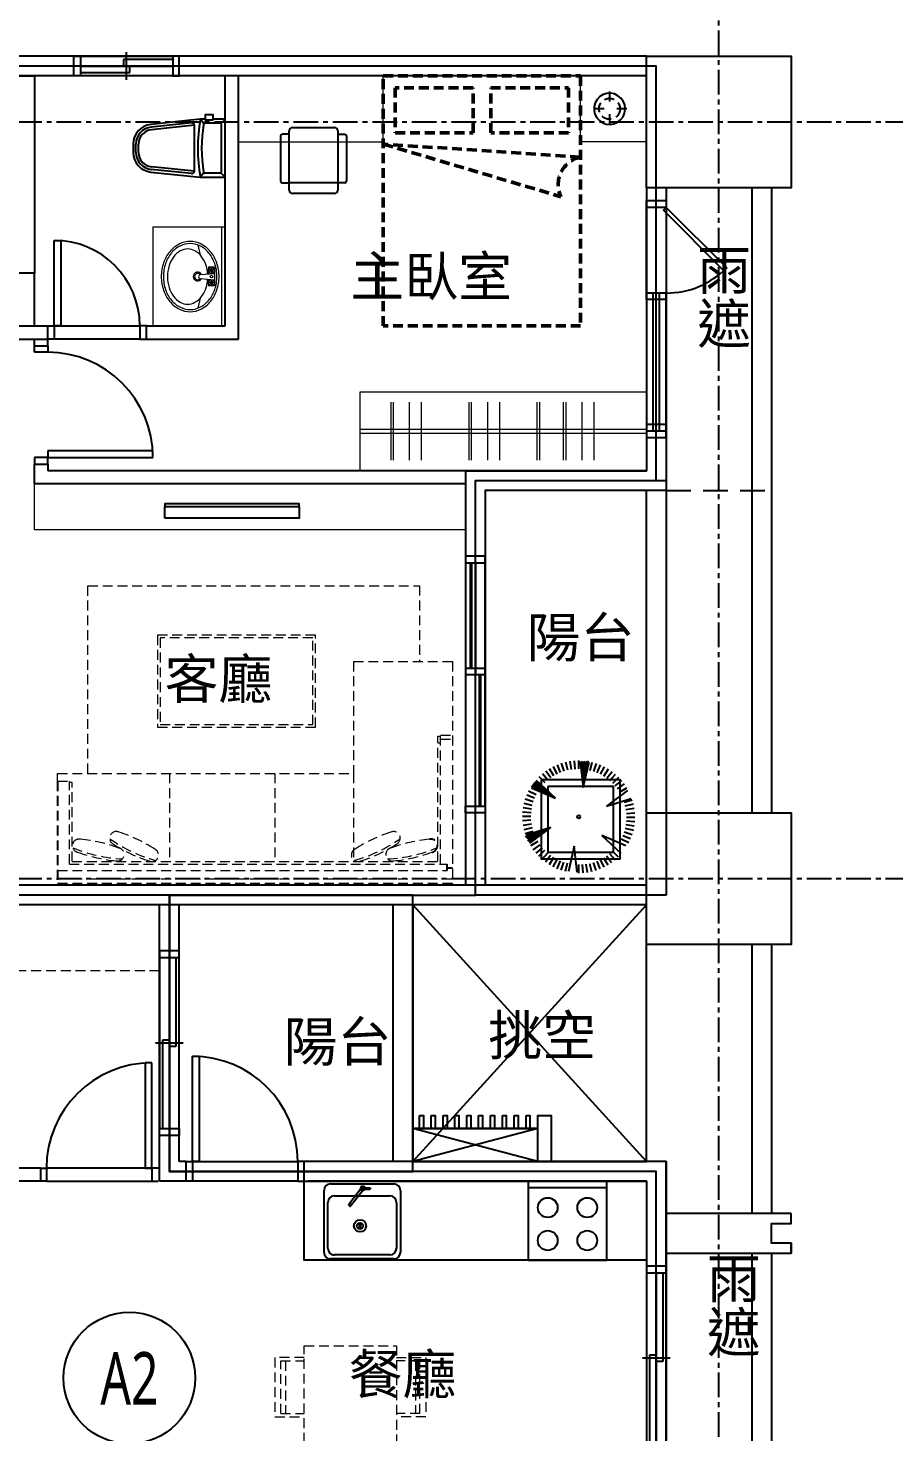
# Model space of a CAD drawing. Header units: millimetres. Extents: x -3377 to 119122, y -22007 to 15479.
# Drawn here: x 42381 to 43039, y 9649 to 10716 of the extents above; entities that cross this region are included whole.
import ezdxf
from ezdxf.enums import TextEntityAlignment as Align

# ---------------------------------------------------------------- set-up
doc = ezdxf.new("R2010")
doc.units = ezdxf.units.MM
doc.header["$LTSCALE"] = 150
doc.header["$MEASUREMENT"] = 0
for name, pattern in [('11', [0.15, 0.1, -0.05]), ('CENTER', [2, 1.25, -0.25, 0.25, -0.25]), ('HIDDEN', [0.375, 0.25, -0.125]), ('HIDDEN2', [0.1875, 0.125, -0.0625])]:
    doc.linetypes.add(name, pattern=pattern)
doc.layers.get('0').update_dxf_attribs({"plot": 0})
for name, color, linetype, plot in [('AREA', 3, 'Continuous', False), ('FUNITURE', 9, 'Continuous', False), ('S-ARCH', 252, 'Continuous', False)]:
    doc.layers.add(name, color=color, linetype=linetype, plot=plot)
for name, color, linetype in [('area3', 7, 'HIDDEN'), ('ASSLN', 8, 'Continuous'), ('COL', 1, 'Continuous'), ('FIN', 5, 'Continuous'), ('GRID', 5, 'CENTER'), ('OPEN', 4, 'Continuous'), ('PLANT', 3, 'Continuous'), ('SYM', 3, 'Continuous'), ('TEXT', 2, 'Continuous'), ('TOIL', 6, 'Continuous'), ('TOILET', 141, 'Continuous'), ('WALL', 2, 'Continuous'), ('WALL2', 3, 'Continuous'), ('WALL3', 4, 'Continuous'), ('景觀', 8, 'Continuous')]:
    doc.layers.add(name, color=color, linetype=linetype)
doc.styles.add('C1', font='', dxfattribs={"bigfont": 'japanese.shx'})
doc.styles.add('HH', font='')
doc.styles.add('HHV', font='')
doc.styles.get('C1').set_extended_font_data('微軟正黑體')
doc.styles.get('HH').set_extended_font_data('Microsoft JhengHei')
doc.styles.get('HHV').set_extended_font_data('@微軟正黑體')

# ---------------------------------------------------------------- blocks, each defined once
blk = doc.blocks.new('A$C69764756')
at = {"color": 252, "linetype": 'HIDDEN2'}
blk.add_line((1895, 440), (1975, 440), dxfattribs=at)
at = {"color": 252}
for p, q in [((1880, -70), (1702.5, 125)), ((1702.5, -70), (1880, 125)), ((1880, 125), (1702.5, 125)), ((1880, -70), (1880, 125)), ((1960, 95), (1960, -109.5)), ((1975, 95), (1975, -109.5)), ((1960, -139.5), (1960, -309.5)), ((1975, -139.5), (1975, -309.5))]:
    blk.add_line(p, q, dxfattribs=at)
for points in [[(1960, 670), (1960, 195)], [(1975, 670), (1975, 195)], [(1702.5, 125), (1702.5, -70), (1880, -70)], [(1797.5, -45), (1702.5, -45), (1702.5, -70), (1797.5, -70), (1702.5, -45), (1797.5, -45), (1702.5, -70)]]:
    blk.add_lwpolyline(points, dxfattribs=at)
at = {"layer": 'AREA', "color": 252}
blk.add_lwpolyline([(1887.5, -582.5), (1887.5, -77.5), (1517.5, -77.5), (1517.5, 132.5), (1750, 132.5), (1750, 447.5), (1887.5, 447.5), (1887.5, 762.5), (905, 762.5), (905, 677.5), (627.5, 677.5), (627.5, 367.5), (477.5, 367.5), (477.5, 197.5), (212.5, 197.5), (212.5, 196.5), (212.5, 5), (82.5, 5), (82.5, 197.5), (82.5, 220), (82.5, 717.5), (-237.5, 717.5)], dxfattribs=at)
for points in [[(1895, 132.5), (1750, 132.5), (1750, 447.5), (1895, 447.5)], [(1517.5, -77.5), (1517.5, 132.5), (1085, 132.5), (1085, -7.5), (1085, -437.5), (1085, -575), (1085, -582.5), (1750, -582.5), (1887.5, -582.5), (1887.5, -77.5), (1702.5, -77.5)], [(1895, -582.5), (1895, -545), (1895, -545), (1895, -80.00005), (1895, -80.00005), (1895, -70), (1702.5, -70), (1702.5, 132.5), (1085, 132.5), (1085, -582.5), (1895, -582.5), (1895, -545)], [(1702.5, 132.5), (1517.5, 132.5), (1517.5, -77.5), (1702.5, -77.5)]]:
    blk.add_lwpolyline(points, close=True, dxfattribs=at)
at = {"layer": 'area3', "color": 252}
blk.add_line((1895, -149.5), (1880, -149.5), dxfattribs=at)
at = {"layer": 'ASSLN', "color": 252}
for points in [[(1707.5, -35), (1710.5, -35), (1710.5, -45), (1707.5, -45)], [(1716.5, -35), (1719.5, -35), (1719.5, -45), (1716.5, -45)], [(1725.5, -35), (1728.5, -35), (1728.5, -45), (1725.5, -45)], [(1734.5, -35), (1737.5, -35), (1737.5, -45), (1734.5, -45)], [(1743.5, -35), (1746.5, -35), (1746.5, -45), (1743.5, -45)], [(1752.5, -35), (1755.5, -35), (1755.5, -45), (1752.5, -45)], [(1761.5, -35), (1764.5, -35), (1764.5, -45), (1761.5, -45)], [(1770.5, -35), (1773.5, -35), (1773.5, -45), (1770.5, -45)], [(1779.5, -35), (1782.5, -35), (1782.5, -45), (1779.5, -45)], [(1788.5, -35), (1791.5, -35), (1791.5, -45), (1788.5, -45)]]:
    blk.add_lwpolyline(points, close=True, dxfattribs=at)
at = {"layer": 'COL', "color": 252}
blk.add_line((1990, -132, -1.07354), (1990, -139.5), dxfattribs=at)
for points in [[(1880, 770), (1990, 770), (1990, 670), (1880, 670)], [(1880, 195), (1990, 195), (1990, 95), (1880, 95)]]:
    blk.add_lwpolyline(points, close=True, dxfattribs=at)
at = {"layer": 'FIN', "color": 252}
for p, q in [((1849.99999, -85), (1789.99999, -85.00001)), ((1789.99999, -85.00001), (1790, -145.00001)), ((1850, -145), (1849.99999, -85)), ((1635, -139.00188), (1635, -92.00188)), ((1640, -87.00188), (1688.00001, -87.00189)), ((1643, -96.00188), (1685, -96.00189)), ((1662.92691, -90.78198), (1653.74891, -102.54661)), ((1664.50381, -92.01218), (1655.32581, -103.77681)), ((1666.21647, -91.96179), (1662.91148, -88.6568)), ((1662.91148, -91.96179), (1666.21647, -88.6568)), ((1666.14084, -90.95499), (1670.15933, -90.95499)), ((1666.23067, -89.95499), (1670.15933, -89.95499)), ((1670.15933, -89.95499), (1670.15933, -90.95499)), ((1693, -92.00189), (1693, -139.00189)), ((1850, -90), (1790, -90.00001)), ((1638, -136.00188), (1638, -101.00188)), ((1653.83558, -103.24839), (1654.62403, -103.86349)), ((1654.52538, -101.5513), (1656.10229, -102.7815)), ((1690, -101.00189), (1690, -136.00189)), ((1664.02528, -120.52085), (1660.72029, -117.21587)), ((1660.72029, -120.52085), (1664.02528, -117.21587)), ((1662.37278, -121.20534), (1662.37278, -116.53138)), ((1880, -145), (1620, -145)), ((1688, -144.00189), (1640, -144.00188)), ((1685, -141.00189), (1643, -141.00188)), ((1790, -145.00001), (1850, -145))]:
    blk.add_line(p, q, dxfattribs=at)
blk.add_lwpolyline([(1880, -145), (1620, -145), (1620, -85), (1880, -85)], close=True, dxfattribs=at)
for centre, radius in [((1664.56397, -90.3093), 1.70394), ((1805, -105), 7.5), ((1835, -105), 7.5), ((1662.37278, -118.86836), 4.62673), ((1662.37278, -118.86836), 2.33698), ((1805, -130), 7.5), ((1835, -130), 7.5)]:
    blk.add_circle(centre, radius, dxfattribs=at)
for centre, radius, start, end in [((1640, -92.00188), 5, 89.99999516, 179.99999516), ((1643, -101.00188), 5, 89.99999516, 179.99999516), ((1685, -101.00189), 5, 359.99999516, 89.99999516), ((1688, -92.00189), 5, 359.99999516, 89.99999516), ((1654.14313, -102.85416), 0.5, 142.04096176, 232.04096176), ((1654.93158, -103.46926), 0.5, 232.04096176, 322.04096176), ((1643, -136.00188), 5, 179.99999516, 269.99999516), ((1685, -136.00189), 5, 269.99999516, 359.99999516), ((1640, -139.00188), 5, 179.99999516, 269.99999516), ((1688, -139.00189), 5, 269.99999516, 359.99999516)]:
    blk.add_arc(centre, radius, start, end, dxfattribs=at)
at = {"layer": 'FUNITURE', "color": 252, "linetype": '11', "ltscale": 0.5}
for p, q in [((1851.97042, 743.05949), (1851.9704, 733.99998)), ((1847.97038, 729.99997), (1838.90977, 729.99995)), ((1847.97038, 729.99997), (1838.90977, 729.99995)), ((1851.97031, 725.99996), (1851.97033, 716.94045)), ((1851.97031, 725.99996), (1851.97033, 716.94045)), ((1865.03098, 730.00001), (1855.97038, 729.99999)), ((1865.03098, 730.00001), (1855.97038, 729.99999)), ((1432.5, 219.07193), (1432.5, 140)), ((1728.5, 151.07193), (1728.5, 156.07193)), ((1728.5, 153.07193), (1732.5, 153.07193))]:
    blk.add_line(p, q, dxfattribs=at)
at = {"layer": 'FUNITURE', "color": 252}
for p, q in [((1611.00761, 715.68243), (1643.00761, 715.68243)), ((1602.00761, 709.43243), (1602.00761, 674.93243)), ((1608.50761, 710.68243), (1603.25761, 710.68243)), ((1608.50761, 673.68243), (1608.50761, 713.18243)), ((1645.50761, 713.18243), (1645.50761, 673.68243)), ((1645.50761, 710.68243), (1650.75761, 710.68243)), ((1652.00761, 709.43243), (1652.00761, 674.93243)), ((1603.25761, 673.68243), (1608.50761, 673.68243)), ((1645.50761, 673.68243), (1608.50761, 673.68243)), ((1608.50761, 668.18243), (1608.50761, 673.68243)), ((1650.75761, 673.68243), (1645.50761, 673.68243)), ((1645.50761, 673.68243), (1645.50761, 668.18243)), ((1643.00761, 665.68243), (1611.00761, 665.68243)), ((1620, -145), (1620, -85))]:
    blk.add_line(p, q, dxfattribs=at)
at = {"layer": 'FUNITURE', "color": 252, "linetype": '11', "lineweight": 50, "ltscale": 0.5}
for p, q in [((1829.625, 693.21449), (1680, 703.21449)), ((1680, 703.21449), (1815, 663.21449))]:
    blk.add_line(p, q, dxfattribs=at)
at = {"layer": 'FUNITURE', "color": 252, "lineweight": 13, "ltscale": 0.5}
for p, q in [((1685.65948, 507.07653), (1685.65948, 462.92347)), ((1687.70497, 462.92347), (1687.70497, 507.07653)), ((1699.69144, 507.07653), (1699.69144, 462.92347)), ((1708.84292, 507.07653), (1708.84292, 462.92347)), ((1745.13048, 507.07653), (1745.13048, 462.92347)), ((1747.17597, 462.92347), (1747.17597, 507.07653)), ((1759.16244, 507.07653), (1759.16244, 462.92347)), ((1768.31393, 507.07653), (1768.31393, 462.92347)), ((1796.82406, 507.07653), (1796.82406, 462.92347)), ((1798.86955, 462.92347), (1798.86955, 507.07653)), ((1816.82406, 507.07653), (1816.82406, 462.92347)), ((1818.86955, 462.92347), (1818.86955, 507.07653)), ((1830.85602, 507.07653), (1830.85602, 462.92347)), ((1840.0075, 507.07653), (1840.0075, 462.92347))]:
    blk.add_line(p, q, dxfattribs=at)
at = {"layer": 'FUNITURE', "color": 252, "lineweight": 5, "ltscale": 0.5}
for p, q in [((1662.5, 486.49999), (1880, 486.49999)), ((1662.5, 483.49999), (1880, 483.49999))]:
    blk.add_line(p, q, dxfattribs=at)
at = {"layer": 'FUNITURE', "color": 252, "linetype": '11', "lineweight": 5, "ltscale": 0.5}
for p, q in [((1455.55379, 225), (1455.55379, 367.57193)), ((1455.55379, 367.57193), (1707.5, 367.57193)), ((1707.5, 367.57193), (1707.5, 310)), ((1628.46447, 330), (1508.46447, 330)), ((1508.46447, 330), (1508.46447, 260)), ((1626.46447, 328), (1510.46447, 328)), ((1510.46447, 328), (1510.46447, 262)), ((1626.46447, 262), (1626.46447, 328)), ((1628.46447, 260), (1628.46447, 330)), ((1657.5, 310), (1657.5, 225)), ((1657.5, 310), (1732.49996, 310)), ((1732.49996, 310), (1732.5, 140)), ((1508.46447, 260), (1628.46447, 260)), ((1510.46447, 262), (1626.46447, 262)), ((1721.49997, 248.15126), (1723.49997, 248.15126)), ((1721.5, 253.15126), (1723.5, 253.15126)), ((1721.5, 158.07193), (1721.5, 253.15126)), ((1723.49997, 251.07193), (1732.49997, 251.07193)), ((1723.5, 254.07193), (1732.5, 254.07193)), ((1723.5, 156.07193), (1723.5, 254.07193)), ((1432.5, 225), (1657.5, 225)), ((1432.5, 219.07193), (1432.5, 225)), ((1517.5, 225), (1517.5, 158.07193)), ((1597.5, 225), (1597.5, 158.07193)), ((1657.5, 225), (1657.5, 158.07193)), ((1432.5, 219.07193), (1441.5, 219.07193)), ((1441.5, 156.07193), (1441.5, 219.07193)), ((1443.5, 217.92705), (1441.5, 217.92705)), ((1443.5, 158.07193), (1443.5, 217.92705)), ((1432.5, 151.07193), (1728.5, 151.07193)), ((1441.5, 156.07193), (1728.5, 156.07193)), ((1443.5, 158.07193), (1721.5, 158.07193)), ((1432.5, 144.96475), (1732.5, 144.96475)), ((1432.5, 141.62064), (1732.5, 141.62064)), ((1732.5, 140), (1432.5, 140)), ((1620, -340), (1620, -210)), ((1620, -210), (1690, -210)), ((1690, -210), (1690, -340)), ((1620, -219.0188), (1597.63186, -219.0188)), ((1597.63186, -219.0188), (1597.63186, -264.0188)), ((1602.13186, -261.5438), (1602.13186, -221.48885)), ((1602.13186, -221.4938), (1620, -221.4938)), ((1605.60219, -221.48885), (1605.60219, -261.5438)), ((1690, -219.0188), (1712.36814, -219.0188)), ((1707.86814, -221.4938), (1690, -221.4938)), ((1704.39781, -221.48885), (1704.39781, -261.5438)), ((1707.86814, -261.5438), (1707.86814, -221.48885)), ((1712.36814, -219.0188), (1712.36814, -264.0188)), ((1597.63186, -264.0188), (1620, -264.0188)), ((1602.13186, -261.5438), (1620, -261.5438)), ((1707.86814, -261.5438), (1690, -261.5438)), ((1712.36814, -264.0188), (1690, -264.0188))]:
    blk.add_line(p, q, dxfattribs=at)
at = {"layer": 'FUNITURE', "color": 252, "lineweight": 5, "ltscale": 0.5}
for points in [[(1680, 755), (1570, 755), (1570, 705), (1680, 705), (1680, 755), (1680, 755)], [(1830, 755), (1880, 755), (1880, 705), (1830, 705), (1830, 755), (1830, 755)]]:
    blk.add_lwpolyline(points, dxfattribs=at)
at = {"layer": 'FUNITURE', "color": 252, "linetype": '11', "lineweight": 50, "ltscale": 0.5}
blk.add_lwpolyline([(1680, 755), (1830, 755), (1830, 565), (1680, 565), (1680, 755)], dxfattribs=at)
for points in [[(1689.16286, 746.01465), (1689.16286, 711.61648), (1748.33714, 711.61648), (1748.33714, 746.01465)], [(1820.83714, 746.01465), (1820.83714, 711.61648), (1761.66286, 711.61648), (1761.66286, 746.01465)]]:
    blk.add_lwpolyline(points, close=True, dxfattribs=at)
at = {"layer": 'FUNITURE', "color": 252, "linetype": '11', "ltscale": 0.5}
blk.add_lwpolyline([(1863.83334, 729.98965), (1863.46405, 732.92692), (1862.37964, 735.68172), (1860.64732, 738.08276), (1858.37483, 739.98011), (1855.70331, 741.25667), (1852.79915, 741.83242), (1849.84283, 741.67185), (1847.01803, 740.78489), (1844.50067, 739.22664), (1842.44708, 737.09392), (1840.98501, 734.51959), (1840.20533, 731.66359), (1840.1567, 728.70343), (1840.8419, 725.82327), (1842.21847, 723.20248), (1844.20072, 721.00336), (1846.66544, 719.36321), (1849.45944, 718.38377), (1852.4088, 718.1257), (1855.33032, 718.60579), (1858.04232, 719.79339), (1860.37615, 721.61532), (1862.18655, 723.95764), (1863.36118, 726.67524), (1863.82686, 729.59901), (1863.83334, 729.98965)], close=True, dxfattribs=at)
at = {"layer": 'FUNITURE', "color": 252, "lineweight": 5, "ltscale": 0.5}
blk.add_lwpolyline([(1880, 455), (1662.5, 455), (1662.5, 515), (1880, 515)], close=True, dxfattribs=at)
at = {"layer": 'FUNITURE', "color": 252, "lineweight": 5}
blk.add_lwpolyline([(1742.5, 445), (1742.5, 410), (1415, 410), (1415, 445)], close=True, dxfattribs=at)
at = {"layer": 'FUNITURE', "color": 252, "linetype": 'ByBlock'}
blk.add_lwpolyline([(1514.12997, 427.80496), (1616.12997, 427.80496), (1616.12997, 429.70496), (1514.12997, 429.70496)], close=True, dxfattribs=at)
at = {"layer": 'FUNITURE', "color": 252}
blk.add_lwpolyline([(1514.12997, 418.90496), (1514.12997, 427.80496), (1616.12997, 427.80496), (1616.12997, 418.90496), (1514.12997, 418.90496)], dxfattribs=at)
at = {"layer": 'FUNITURE', "color": 252, "linetype": '11', "lineweight": 13, "ltscale": 0.5}
blk.add_lwpolyline([(1242.5, 125), (1510, 125), (1510, 75), (1242.5, 75)], close=True, dxfattribs=at)
at = {"layer": 'FUNITURE', "color": 252, "linetype": '11', "ltscale": 0.5}
blk.add_circle((1851.97038, 729.99998), 8, dxfattribs=at)
at = {"layer": 'FUNITURE', "color": 252}
for centre, radius, start, end in [((1611.00761, 713.18243), 2.5, 90, 180), ((1643.00761, 713.18243), 2.5, 0, 90), ((1603.25761, 709.43243), 1.25, 90, 180), ((1650.75761, 709.43243), 1.25, 0, 90), ((1603.25761, 674.93243), 1.25, 180, 270), ((1650.75761, 674.93243), 1.25, 270, 0), ((1611.00761, 668.18243), 2.5, 180, 270), ((1643.00761, 668.18243), 2.5, 270, 0)]:
    blk.add_arc(centre, radius, start, end, dxfattribs=at)
at = {"layer": 'FUNITURE', "color": 252, "linetype": '11', "lineweight": 50, "ltscale": 0.5}
blk.add_arc((1834.25526, 672.39239), 21.33071, 102.53700959, 205.48452247, dxfattribs=at)
at = {"layer": 'FUNITURE', "color": 252, "linetype": '11', "lineweight": 5, "ltscale": 0.5}
for centre, radius, start, end in [((1448.82249, 170.00473), 5, 77.20537171, 257.20537171), ((1439.75414, 62.33967), 113, 69.57722204, 84.83352138), ((1477.13038, 175.74418), 5, 64.68271129, 244.68271129), ((1537.21712, 267.68245), 113, 234.8435988, 254.52182379), ((1536.44617, 266.05275), 113, 237.05456163, 252.31086096), ((1444.93321, 72.60669), 113, 57.05456163, 72.31086096), ((1627.78288, 267.68245), 113, 285.47817621, 305.1564012), ((1720.06679, 72.60669), 113, 107.68913904, 122.94543837), ((1628.55383, 266.05275), 113, 287.68913904, 302.94543837), ((1687.86962, 175.74418), 5, 295.31728871, 115.31728871), ((1725.24586, 62.33967), 113, 95.16647862, 110.42277796), ((1716.17751, 170.00473), 5, 282.79462829, 102.79462829), ((1487.54521, 272.78417), 113, 247.36625922, 267.0444842), ((1487.14595, 271.02608), 113, 249.57722204, 264.83352138), ((1478.0776, 163.36102), 5, 257.20537171, 77.20537171), ((1504.24899, 162.91526), 5, 244.68271129, 64.68271129), ((1660.75101, 162.91526), 5, 115.31728871, 295.31728871), ((1686.9224, 163.36102), 5, 102.79462829, 282.79462829), ((1677.45479, 272.78417), 113, 272.9555158, 292.63374079), ((1677.85405, 271.02608), 113, 275.16647862, 290.42277796)]:
    blk.add_arc(centre, radius, start, end, dxfattribs=at)
at = {"layer": 'FUNITURE', "color": 252, "linetype": '11', "ltscale": 0.5}
blk.add_arc((1716.1775, 170.00473), 5, 282.79463969, 102.79463969, dxfattribs=at)
at = {"layer": 'GRID', "color": 252, "ltscale": 0.1}
for p, q in [((1935, -1269.17596), (1935, 1401.15945)), ((-1388.2411, 720), (2403.48217, 720)), ((-1388.2411, 145), (2403.48217, 145))]:
    blk.add_line(p, q, dxfattribs=at)
at = {"layer": 'OPEN', "color": 252, "linetype": 'Continuous'}
for p, q in [((1445, 770), (1450, 770)), ((1450, 770), (1450, 755)), ((1450, 770), (1520, 770)), ((1485, 752), (1485, 773)), ((1525, 770), (1520, 770)), ((1520, 770), (1520, 755)), ((1450, 762.5), (1520, 762.5)), ((1450, 757.5), (1487.5, 757.5)), ((1520, 767.5), (1482.5, 767.5)), ((1482.5, 767.5), (1482.5, 762.5)), ((1487.5, 757.5), (1487.5, 762.5)), ((1450, 755), (1445, 755)), ((1520, 755), (1450, 755)), ((1520, 755), (1525, 755)), ((1430, 565.00251), (1430, 630.00251)), ((1430, 630.00251), (1435, 630.00251)), ((1435, 630.00251), (1435, 565.00251)), ((1880, 590), (1880, 595)), ((1895, 590), (1880, 590)), ((1880, 590), (1880, 490)), ((1880, 585, 1.07354), (1880, 590, 1.07354)), ((1885, 490), (1885, 590)), ((1890, 490), (1890, 590)), ((1895, 595), (1895, 590)), ((1895, 490), (1895, 590)), ((1895, 590, 1.07354), (1895, 585, 1.07354)), ((1895, 585, 1.07354), (1880, 585, 1.07354)), ((1880, 585, 1.07354), (1880, 485, 1.07354)), ((1885, 485, 1.07354), (1885, 585, 1.07354)), ((1890, 485, 1.07354), (1890, 585, 1.07354)), ((1895, 485, 1.07354), (1895, 585, 1.07354)), ((1425, 565.00251), (1430, 565.00251)), ((1430, 555.00251), (1425, 555.00251)), ((1430, 565.00251), (1430, 555.00251)), ((1430, 565.00251), (1495, 565.00251)), ((1435, 565.00251), (1430, 565.00251)), ((1495, 555.00251), (1430, 555.00251)), ((1500, 565.00251), (1495, 565.00251)), ((1495, 565.00251), (1495, 555.00251)), ((1495, 555.00251), (1500, 555.00251)), ((1415, 545), (1415, 550)), ((1425, 545), (1415, 545)), ((1425, 550), (1425, 545)), ((1895, 490), (1880, 490)), ((1880, 490), (1880, 485)), ((1895, 485, 1.07354), (1880, 485, 1.07354)), ((1880, 485, 1.07354), (1880, 480, 1.07354)), ((1895, 485), (1895, 490)), ((1895, 480, 1.07354), (1895, 485, 1.07354)), ((1505, 470), (1425, 470)), ((1425, 470), (1425, 465)), ((1505, 465), (1505, 470)), ((1425, 465), (1415, 465)), ((1415, 465), (1415, 460)), ((1425, 460), (1425, 465)), ((1425, 465), (1505, 465)), ((1742.5, 390, -1.07354), (1742.5, 385, -1.07354)), ((1742.5, 390), (1742.5, 385)), ((1742.5, 385, -1.07354), (1757.5, 385, -1.07354)), ((1742.5, 385, -1.07354), (1742.5, 200, -1.07354)), ((1742.5, 385), (1757.5, 385)), ((1742.5, 385), (1742.5, 200)), ((1746, 385, -1.07354), (1746, 305, -1.07354)), ((1746, 385), (1746, 305)), ((1747, 385, -1.07354), (1747, 305, -1.07354)), ((1747, 385), (1747, 305)), ((1750, 385, -1.07354), (1750, 305, -1.07354)), ((1750, 385), (1750, 305)), ((1757.5, 385, -1.07354), (1757.5, 390, -1.07354)), ((1757.5, 385), (1757.5, 390)), ((1757.5, 200, -1.07354), (1757.5, 385, -1.07354)), ((1757.5, 200), (1757.5, 385)), ((1742.5, 305, -1.07354), (1757.5, 305, -1.07354)), ((1742.5, 305), (1757.5, 305)), ((1742.5, 300, -1.07354), (1757.5, 300, -1.07354)), ((1742.5, 300), (1757.5, 300)), ((1747, 305, -1.07354), (1750, 305, -1.07354)), ((1747, 305), (1750, 305)), ((1750, 305, -1.07354), (1750, 300, -1.07354)), ((1750, 305), (1750, 300)), ((1750, 300, -1.07354), (1753, 300, -1.07354)), ((1750, 300), (1753, 300)), ((1753, 300, -1.07354), (1753, 200, -1.07354)), ((1753, 300), (1753, 200)), ((1754, 300, -1.07354), (1754, 200, -1.07354)), ((1754, 300), (1754, 200)), ((1742.5, 195, -1.07354), (1742.5, 200, -1.07354)), ((1742.5, 200, -1.07354), (1757.5, 200, -1.07354)), ((1742.5, 195), (1742.5, 200)), ((1742.5, 200), (1757.5, 200)), ((1757.5, 200, -1.07354), (1757.5, 195, -1.07354)), ((1757.5, 200), (1757.5, 195)), ((1510, 90), (1510, 85)), ((1525, 85), (1525, 90)), ((1510, 85), (1525, 85)), ((1510, 85), (1510, -45)), ((1517.5, 85), (1517.5, -45)), ((1522.5, 85), (1522.5, 17.5)), ((1525, -45), (1525, 85)), ((1512.5, -45), (1512.5, 22.5)), ((1512.5, 22.5), (1517.5, 22.5)), ((1528, 20), (1507, 20)), ((1522.5, 17.5), (1517.5, 17.5)), ((1504.0641, 5), (1499.0641, 5)), ((1499.0641, 5), (1499.0641, -75)), ((1504.0641, -75), (1504.0641, 5)), ((1535, -70), (1535, 10)), ((1535, 10), (1540, 10)), ((1540, 10), (1540, -70)), ((1510, -50), (1510, -45)), ((1510, -45), (1525, -45)), ((1525, -45), (1525, -50)), ((1530, -70), (1535, -70)), ((1535, -70), (1535, -85)), ((1535, -70), (1615, -70)), ((1540, -70), (1535, -70)), ((1620, -70), (1615, -70)), ((1615, -70), (1615, -85)), ((1419.0641, -75), (1424.0641, -75)), ((1424.0641, -85), (1419.0641, -85)), ((1424.0641, -75), (1424.0641, -85)), ((1504.0641, -75), (1424.0641, -75)), ((1424.0641, -85), (1504.0641, -85)), ((1499.0641, -75), (1504.0641, -75)), ((1509.0641, -75), (1504.0641, -75)), ((1504.0641, -75), (1504.0641, -85)), ((1504.0641, -85), (1509.0641, -85)), ((1535, -85), (1530, -85)), ((1615, -85), (1535, -85)), ((1615, -85), (1620, -85)), ((1880, -149.5), (1880, -154.5)), ((1880, -154.5), (1895, -154.5)), ((1880, -154.5), (1880, -284.5)), ((1887.5, -154.5), (1887.5, -284.5)), ((1892.5, -154.5), (1892.5, -222)), ((1895, -154.5), (1895, -149.5)), ((1895, -284.5), (1895, -154.5)), ((1898, -219.5), (1877, -219.5)), ((1882.5, -284.5), (1882.5, -217)), ((1882.5, -217), (1887.5, -217)), ((1892.5, -222), (1887.5, -222))]:
    blk.add_line(p, q, dxfattribs=at)
at = {"layer": 'OPEN', "color": 252, "linetype": 'Continuous', "lineweight": -2}
for p, q in [((1880, 655), (1880, 660)), ((1880, 655, 1.07354), (1880, 660, 1.07354)), ((1895, 655), (1880, 655)), ((1880, 590), (1880, 655)), ((1895, 655, 1.07354), (1880, 655, 1.07354)), ((1880, 590, 1.07354), (1880, 655, 1.07354)), ((1892.87868, 652.87868), (1895, 655)), ((1892.87868, 652.87868, 1.07354), (1895, 655, 1.07354)), ((1938.84062, 606.91674), (1892.87868, 652.87868)), ((1938.84062, 606.91674, 1.07354), (1892.87868, 652.87868, 1.07354)), ((1895, 660), (1895, 655)), ((1895, 660, 1.07354), (1895, 655, 1.07354)), ((1895, 655), (1895, 590)), ((1895, 655), (1940.96194, 609.03806)), ((1895, 655, 1.07354), (1895, 590, 1.07354)), ((1895, 655, 1.07354), (1940.96194, 609.03806, 1.07354)), ((1940.96194, 609.03806), (1938.84062, 606.91674)), ((1940.96194, 609.03806, 1.07354), (1938.84062, 606.91674, 1.07354)), ((1895, 590), (1880, 590)), ((1880, 590), (1880, 585)), ((1895, 590, 1.07354), (1880, 590, 1.07354)), ((1880, 590, 1.07354), (1880, 585, 1.07354)), ((1895, 585), (1895, 590)), ((1895, 585, 1.07354), (1895, 590, 1.07354))]:
    blk.add_line(p, q, dxfattribs=at)
at = {"layer": 'OPEN', "color": 252}
blk.add_line((1880, 440), (1757.5, 440), dxfattribs=at)
blk.add_lwpolyline([(1415, 605.00251), (1325, 605.00251), (1325, 755.00251), (1415, 755.00251)], close=True, dxfattribs=at)
at = {"layer": 'OPEN', "color": 252, "linetype": 'Continuous'}
for centre, radius, start, end in [((1430, 565.00251), 65, 0, 90), ((1425, 465), 80, 0, 90), ((1504.0641, -75), 80, 90, 180), ((1535, -70), 80, 0, 90)]:
    blk.add_arc(centre, radius, start, end, dxfattribs=at)
at = {"layer": 'OPEN', "color": 252, "linetype": 'Continuous', "lineweight": -2}
for centre in [(1895, 655), (1895, 655, 1.07354)]:
    blk.add_arc(centre, 65, 270, 315, dxfattribs=at)
at = {"layer": 'PLANT', "color": 252, "lineweight": -2}
for points in [[(1800, 220), (1800, 160), (1860, 160), (1860, 220)], [(1805, 215), (1805, 165), (1855, 165), (1855, 215)]]:
    blk.add_lwpolyline(points, close=True, dxfattribs=at)
at = {"layer": 'SYM', "color": 252}
blk.add_circle((1487.1181, -234.50504), 50, dxfattribs=at)
at = {"layer": 'TOIL', "color": 252}
for p, q in [((1534.28778, 719.28315), (1503.63816, 716.05462)), ((1536.48629, 717.50367), (1503.84767, 714.06562)), ((1536.49729, 682.70836), (1536.49729, 717.29415)), ((1543.73002, 718.76038), (1541, 722.00126)), ((1556, 719.00126), (1544.38096, 719.00126)), ((1544.63385, 721.36498), (1544.63385, 722.00126)), ((1550.63385, 721.36498), (1544.63385, 721.36498)), ((1544.63385, 721.36498), (1544.63385, 721.36498)), ((1544.63385, 721.36498), (1544.63385, 721.36498)), ((1544.63385, 721.36498), (1544.63385, 721.36498)), ((1544.63385, 721.36498), (1544.63385, 721.36498)), ((1550.63385, 721.36498), (1550.63385, 722.00126)), ((1556.70711, 718.70836), (1559.41421, 721.41547)), ((1557, 682.00126), (1557, 718.00126)), ((1492, 696.87636), (1492, 703.12615)), ((1494, 696.87636), (1494, 703.12615)), ((1534.28778, 680.71936), (1503.63816, 683.94789)), ((1536.48629, 682.49885), (1503.84767, 685.93689)), ((1543.73002, 681.24213), (1541, 678.00126)), ((1556, 681.00126), (1544.38096, 681.00126)), ((1556.70711, 681.29415), (1559.41421, 678.58704))]:
    blk.add_line(p, q, dxfattribs=at)
at = {"layer": 'TOIL', "color": 252, "elevation": 0}
blk.add_lwpolyline([(1550.63385, 722.00126), (1550.63385, 725.36498), (1544.63385, 725.36498), (1544.63385, 722.00126), (1541, 722.00126), (1503.42864, 718.04362, 0.3837981074), (1490, 703.12615), (1490, 696.87636, 0.3837981074), (1503.42864, 681.9589), (1541, 678.00126), (1558, 678.00126, 0.4142135624), (1560, 680.00126), (1560, 720.00126, 0.4142135624), (1558, 722.00126)], format="xyb", close=True, dxfattribs=at)
at = {"layer": 'TOIL', "color": 252}
for centre, radius, start, end in [((1505, 703.12615), 13, 96.01316932, 180), ((1534.49729, 717.29415), 2, 0, 96.01316932), ((1661, 700.00126), 122, 169.61114218, 190.38885782), ((1661, 700.00126), 119, 171.22571035, 188.77428965), ((1544.38096, 718.00126), 1, 90, 171.22571035), ((1556, 718.00126), 1, 0, 90), ((1505, 703.12615), 11, 96.01316932, 180), ((1505, 696.87636), 13, 180, 263.98683068), ((1505, 696.87636), 11, 180, 263.98683068), ((1534.49729, 682.70836), 2, 263.98683068, 0), ((1544.38096, 682.00126), 1, 188.77428965, 270), ((1556, 682.00126), 1, 270, 0)]:
    blk.add_arc(centre, radius, start, end, dxfattribs=at)
at = {"layer": 'TOILET', "color": 252, "lineweight": 13}
for p, q in [((1505.00007, 640.00251), (1504.99993, 565.00261)), ((1560.00007, 640.00251), (1505.00007, 640.00251)), ((1557.00007, 640.00252), (1556.99993, 565.00251)), ((1559.99993, 565.00251), (1560.00007, 640.00251)), ((1538.99938, 626.58422), (1540.90852, 618.87754)), ((1547.11324, 609.66191), (1547.11323, 604.51615)), ((1551.88612, 609.6619), (1547.11324, 609.66191)), ((1547.81221, 608.96294), (1551.18714, 605.588)), ((1547.81221, 605.588), (1551.18715, 608.96293)), ((1549.49968, 609.6619), (1549.49967, 604.88903)), ((1551.88612, 609.6619), (1551.88609, 595.34327)), ((1541.24744, 600.94731), (1551.8861, 600.11615)), ((1541.24745, 604.0579), (1551.88611, 604.88902)), ((1547.11323, 600.48904), (1547.11322, 595.34328)), ((1551.8861, 597.72971), (1547.11322, 597.72972)), ((1551.88612, 607.27546), (1547.11324, 607.27547)), ((1547.81219, 596.04225), (1551.18713, 599.41718)), ((1547.8122, 599.41718), (1551.18712, 596.04224)), ((1549.49966, 600.11615), (1549.49966, 595.34327)), ((1551.88609, 595.34327), (1547.11322, 595.34328)), ((1540.90846, 586.12767), (1538.9993, 578.421)), ((1559.99993, 565.00251), (1505.00007, 565.00251))]:
    blk.add_line(p, q, dxfattribs=at)
for centre, radius in [((1549.49968, 607.27547), 2.38644), ((1549.49966, 597.72971), 2.38644), ((1549.49967, 602.50261), 0.95458)]:
    blk.add_circle(centre, radius, dxfattribs=at)
for centre, radius, start, end in [((1538.6276, 604.25049), 27.02172, 140.59924696, 161.20918002), ((1538.6276, 604.25049), 25.39895, 140.59924832, 161.20918138), ((1535.35893, 606.93549), 22.79166, 116.75982946, 140.59927559), ((1535.35893, 606.93549), 21.16889, 116.75983295, 140.59927908), ((1534.02791, 607.55965), 16.64936, 119.66324897, 143.97256843), ((1533.2719, 611.07424), 18.15639, 89.99989719, 116.75988384), ((1531.36275, 612.23919), 11.26409, 89.99986306, 119.66334536), ((1533.2719, 611.07434), 16.53361, 89.99989719, 116.75988365), ((1531.36276, 612.23918), 11.2641, 60.33645145, 89.99993373), ((1533.2719, 611.07434), 16.53362, 63.23991239, 89.99989719), ((1533.2719, 611.07424), 18.15639, 63.23991205, 89.99989719), ((1528.69758, 607.55966), 16.64936, 36.02722595, 60.33654541), ((1531.18486, 606.93549), 21.16889, 39.4005153, 63.23996143), ((1531.18486, 606.9355), 22.79166, 39.40051516, 63.23996129), ((1527.91619, 604.25051), 25.39895, 18.790613, 39.40054606), ((1527.91619, 604.2505), 27.02173, 18.7906193, 39.40055236), ((1543.76475, 602.50259), 32.4481, 161.20920371, 179.99987812), ((1543.76475, 602.50259), 30.82531, 161.209201, 179.9998754), ((1544.86812, 602.50262), 28.77859, 163.23513056, 179.9999319), ((1538.23273, 604.50155), 21.84864, 143.9724774, 163.23520881), ((1524.49275, 604.50157), 21.84864, 16.76458557, 36.02731698), ((1517.85712, 602.50263), 28.77883, 3.92705423, 16.76459596), ((1522.77903, 602.50263), 30.82531, 359.99991368, 18.79058802), ((1522.77903, 602.50263), 32.4481, 359.99991124, 18.79058558), ((1543.76475, 602.50261), 32.4481, 179.99991633, 198.79059067), ((1543.76475, 602.50261), 30.82532, 179.99991815, 198.7905925), ((1544.86812, 602.50258), 28.77859, 179.99986252, 196.76466382), ((1538.99934, 602.50261), 3.34101, 28.77822119, 331.22157319), ((1538.99934, 602.50261), 2.38644, 39.07274519, 320.92704919), ((1541.24745, 602.5026), 1.55529, 89.99989719, 269.99989719), ((1517.85712, 602.50267), 28.77883, 343.23519842, 356.07274015), ((1522.77903, 602.50265), 30.82532, 341.20920725, 359.99988159), ((1522.77903, 602.50265), 32.4481, 341.2092088, 359.99988324), ((1538.62759, 600.75473), 27.02172, 198.79061436, 219.40054742), ((1538.62759, 600.75473), 25.39894, 198.79061593, 219.40054899), ((1538.23272, 600.50367), 21.84864, 196.76458557, 216.02731698), ((1534.02789, 597.44558), 16.64937, 216.02722014, 240.3365396), ((1528.69756, 597.44559), 16.64937, 299.66325478, 323.97257424), ((1524.49275, 600.50369), 21.84864, 323.9724774, 343.23520881), ((1527.91618, 600.75475), 25.39894, 320.59924539, 341.20917845), ((1527.91618, 600.75475), 27.02173, 320.59924202, 341.20917508), ((1535.35891, 598.06974), 22.79166, 219.40051879, 243.23996492), ((1535.35892, 598.06974), 21.16889, 219.40051041, 243.23995655), ((1533.27187, 593.9309), 18.15639, 243.23991054, 269.99989719), ((1531.36271, 592.76606), 11.26409, 240.33645819, 269.99994047), ((1533.27187, 593.9309), 16.53361, 243.23991769, 269.99989719), ((1531.36273, 592.76606), 11.2641, 269.99985147, 299.66333377), ((1533.27187, 593.9309), 18.15639, 269.99989719, 296.75988233), ((1533.27187, 593.9309), 16.53361, 269.9998972, 296.75987504), ((1531.18484, 598.06975), 21.16889, 296.75983783, 320.59928397), ((1531.18485, 598.06975), 22.79166, 296.75983309, 320.59927922)]:
    blk.add_arc(centre, radius, start, end, dxfattribs=at)
at = {"layer": 'WALL', "color": 252}
for p, q in [((1880, 770), (910, 770)), ((1445, 755), (1445, 770)), ((1525, 755), (1525, 770)), ((1880, 755), (910, 755)), ((1895, 660), (1880, 660)), ((1895, 660, 1.07354), (1880, 660, 1.07354)), ((1895, 485), (1880, 485)), ((1895, 480, 1.07354), (1880, 480, 1.07354)), ((1757.5, 390, -1.07354), (1742.5, 390, -1.07354)), ((1757.5, 390), (1742.5, 390)), ((1757.5, 195, -1.07354), (1742.5, 195, -1.07354)), ((1757.5, 195), (1742.5, 195)), ((1880, 140), (1077.5, 140)), ((1880, 125), (1092.5, 125)), ((1510, -85), (1510, 125)), ((1525, -70), (1525, 125)), ((1525, 90), (1510, 90)), ((1510, -50), (1510, -10)), ((1525, -50), (1525, -10)), ((1510, -50), (1525, -50)), ((1530, -70), (1525, -70)), ((1530, -70), (1530, -85)), ((1895, -70), (1620, -70)), ((1620, -85), (1620, -70)), ((1895, -70), (1895, -545)), ((1525, -85), (1510, -85)), ((1530, -85), (1510, -85)), ((1880, -85), (1622.5, -85)), ((1880, -85), (1880, -545))]:
    blk.add_line(p, q, dxfattribs=at)
at = {"layer": 'WALL', "color": 252, "linetype": 'Continuous'}
blk.add_line((1742.5, 455), (1880, 455), dxfattribs=at)
at = {"layer": 'WALL', "color": 252}
for points in [[(1880, 670), (1880, 455), (1742.5, 455), (1742.5, 140)], [(1895, 670), (1895, 440), (1757.5, 440), (1757.5, 140)]]:
    blk.add_lwpolyline(points, dxfattribs=at)
blk.add_lwpolyline([(1990, -109.5), (1895, -109.5), (1895, -139.5), (1990, -139.5), (1990, -132), (1975, -132), (1975, -117), (1990, -117)], close=True, dxfattribs=at)
at = {"layer": 'WALL2', "color": 252}
for p, q in [((1560, 565.00251), (1560, 755)), ((1570, 555.00251), (1570, 755)), ((1325, 565.00251), (1425, 565.00251)), ((1325, 555.00251), (1425, 555.00251)), ((1415, 550), (1415, 555)), ((1425, 555.00251), (1425, 565.00251)), ((1425, 550), (1425, 555)), ((1500, 555.00251), (1500, 565.00251)), ((1500, 565.00251), (1560, 565.00251)), ((1500, 555.00251), (1570, 555.00251)), ((1415, 550), (1425, 550)), ((1415, 445), (1415, 455)), ((1742.5, 455), (1425, 455)), ((1742.5, 445), (1415, 445)), ((1419.50042, -75), (1092.5, -75)), ((1418.98863, -85), (1092.5, -85)), ((1419.86196, -85), (1419.86196, -75))]:
    blk.add_line(p, q, dxfattribs=at)
for points in [[(1415, 565.00251), (1415, 605.00251), (1325, 605.00251)], [(1415, 455), (1415, 460), (1425, 460), (1425, 455)], [(1797.5, -70), (1797.5, -35), (1807.5, -35), (1807.5, -70)]]:
    blk.add_lwpolyline(points, dxfattribs=at)
at = {"layer": 'WALL3', "color": 252}
for p, q in [((1880, 195), (1880, 440)), ((1895, 440), (1895, 195)), ((1687.5, -70), (1687.5, 125)), ((1702.5, -70), (1702.5, 125))]:
    blk.add_line(p, q, dxfattribs=at)
at = {"layer": '景觀', "color": 252}
for p, q in [((1828.68766, 228.30466), (1828.7221, 234.7315)), ((1805.03389, 219.72203), (1800.88618, 224.6314)), ((1807.28477, 221.477), (1803.53503, 226.69667)), ((1809.66641, 223.04997), (1806.33775, 228.54775)), ((1812.16411, 224.43122), (1809.27707, 230.17322)), ((1814.76249, 225.61225), (1812.33486, 231.56306)), ((1817.44552, 226.58577), (1815.49227, 232.70871)), ((1820.19666, 227.34578), (1818.72983, 233.60309)), ((1822.99895, 227.8876), (1822.02758, 234.24071)), ((1825.83511, 228.20788), (1825.3652, 234.61762)), ((1829.72024, 234.1097), (1831.96471, 214.3675)), ((1830.24672, 233.33241), (1834.8718, 228.80423)), ((1830.41696, 231.75689), (1834.62836, 227.63373)), ((1830.5872, 230.18138), (1834.38491, 226.46323)), ((1830.74264, 234.25572), (1835.11524, 229.97473)), ((1830.75744, 228.60586), (1834.14147, 225.29273)), ((1830.92768, 227.03035), (1833.89803, 224.12223)), ((1831.09792, 225.45483), (1833.65459, 222.95173)), ((1831.96471, 214.3675), (1836.34378, 233.54484)), ((1832.16624, 234.27079), (1835.35868, 231.14524)), ((1833.58983, 234.28586), (1835.60212, 232.31574)), ((1835.01343, 234.30093), (1835.84556, 233.48624)), ((1837.1679, 227.25485), (1838.7017, 233.49608)), ((1839.91074, 226.4654), (1841.92949, 232.56705)), ((1842.58318, 225.46318), (1845.07445, 231.38763)), ((1845.16876, 224.25438), (1848.11717, 229.9651)), ((1847.65152, 222.84644), (1851.0389, 228.30823)), ((1850.01616, 221.24804), (1853.82162, 226.42723)), ((1852.2481, 219.46904), (1856.44819, 224.33369)), ((1792.42306, 215.41877), (1794.00104, 213.87385)), ((1792.59967, 214.09535), (1810.81915, 206.16802)), ((1793.04665, 216.21709), (1796.80046, 212.54193)), ((1793.67023, 217.01541), (1799.59988, 211.21)), ((1794.29382, 217.81373), (1802.3993, 209.87807)), ((1794.91741, 218.61205), (1805.19872, 208.54615)), ((1795.69127, 219.26325), (1807.99814, 207.21422)), ((1810.81915, 206.16802), (1796.40062, 219.54907)), ((1802.92765, 217.79586), (1798.40753, 222.36468)), ((1831.26816, 223.87932), (1833.41115, 221.78123)), ((1831.4384, 222.3038), (1833.16771, 220.61073)), ((1831.60864, 220.72829), (1832.92427, 219.44023)), ((1831.77888, 219.15277), (1832.68083, 218.26972)), ((1831.94912, 217.57726), (1832.43739, 217.09922)), ((1832.11936, 216.00174), (1832.19394, 215.92872)), ((1854.33359, 217.52042), (1858.9024, 222.04053)), ((1856.25975, 215.41417), (1861.16913, 219.56189)), ((1858.01473, 213.16329), (1863.2344, 216.91304)), ((1859.58769, 210.78166), (1865.08547, 214.11031)), ((1793.98266, 203.37301), (1787.88101, 205.39177)), ((1794.98488, 206.04546), (1789.06043, 208.53672)), ((1796.19369, 208.63103), (1790.48296, 211.57944)), ((1865.61346, 211.96952), (1849.63845, 200.15466)), ((1849.63845, 200.15466), (1868.43605, 205.95094)), ((1863.1235, 203.00254), (1869.24643, 204.9558)), ((1792.14341, 192.14994), (1785.71656, 192.18437)), ((1792.27074, 195.00128), (1785.86641, 195.53986)), ((1792.6214, 197.83385), (1786.27906, 198.87324)), ((1793.19321, 200.63017), (1786.95198, 202.16398)), ((1863.88351, 200.2514), (1870.14082, 201.71823)), ((1864.42533, 197.44911), (1870.77843, 198.42048)), ((1864.74561, 194.61295), (1871.15535, 195.08286)), ((1792.24018, 189.29739), (1785.83044, 188.82747)), ((1792.56046, 186.46123), (1786.20735, 185.48986)), ((1793.10228, 183.65894), (1786.84497, 182.1921)), ((1807.34734, 183.75568), (1788.54974, 177.9594)), ((1791.37232, 171.94082), (1807.34734, 183.75568)), ((1799.7835, 181.44456), (1801.61924, 179.64727)), ((1800.87257, 181.78714), (1802.43879, 180.25374)), ((1801.96165, 182.12972), (1803.25833, 180.86021)), ((1803.05073, 182.4723), (1804.07788, 181.46667)), ((1804.13981, 182.81488), (1804.89743, 182.07314)), ((1805.22889, 183.15746), (1805.71697, 182.67961)), ((1806.31797, 183.50004), (1806.53652, 183.28608)), ((1863.79257, 183.28016), (1870.03381, 181.74636)), ((1864.36439, 186.07648), (1870.70672, 185.03709)), ((1864.71505, 188.90905), (1871.11938, 188.37048)), ((1864.84238, 191.7604), (1871.26923, 191.72596)), ((1793.86229, 180.90779), (1787.73935, 178.95454)), ((1787.91807, 177.56413), (1792.60425, 172.97613)), ((1788.89271, 178.01875), (1793.42379, 173.5826)), ((1789.60394, 174.50474), (1791.7847, 172.36966)), ((1789.98178, 178.36133), (1794.24334, 174.18907)), ((1791.07086, 178.70391), (1795.06288, 174.79553)), ((1797.39809, 173.12868), (1791.90031, 169.80002)), ((1792.15994, 179.04649), (1795.88243, 175.402)), ((1793.24902, 179.38908), (1796.70197, 176.00847)), ((1798.97106, 170.74705), (1793.75139, 166.9973)), ((1794.3381, 179.73166), (1797.52152, 176.61494)), ((1795.42718, 180.07424), (1798.34106, 177.2214)), ((1796.51626, 180.41682), (1799.16061, 177.82787)), ((1797.60534, 180.7594), (1799.98015, 178.43434)), ((1798.69442, 181.10198), (1800.7997, 179.0408)), ((1846.16664, 177.74232), (1860.58517, 164.36127)), ((1864.38612, 169.81499), (1846.16664, 177.74232)), ((1860.7921, 175.27931), (1866.50283, 172.3309)), ((1862.00091, 177.86488), (1867.92536, 175.37362)), ((1863.00312, 180.53732), (1869.10478, 178.51857)), ((1800.72603, 168.49617), (1795.81666, 164.34845)), ((1802.6522, 166.38992), (1798.08339, 161.86981)), ((1804.73769, 164.44129), (1800.5376, 159.57665)), ((1806.96963, 162.6623), (1803.16416, 157.48311)), ((1809.33427, 161.0639), (1805.94689, 155.60211)), ((1825.02108, 169.54283), (1820.64201, 150.36549)), ((1827.26554, 149.80064), (1825.02108, 169.54283)), ((1847.31938, 160.86037), (1850.64804, 155.36259)), ((1849.70102, 162.43333), (1853.45076, 157.21366)), ((1851.95189, 164.18831), (1856.09961, 159.27893)), ((1854.05814, 166.11448), (1858.57826, 161.54566)), ((1811.81703, 159.65596), (1808.86862, 153.94523)), ((1814.4026, 158.44716), (1811.91134, 152.5227)), ((1817.07505, 157.44494), (1815.05629, 151.34329)), ((1819.81789, 156.65549), (1818.28408, 150.41426)), ((1828.29812, 155.60568), (1828.26369, 149.17883)), ((1831.15067, 155.70245), (1831.62059, 149.29272)), ((1833.98684, 156.02273), (1834.9582, 149.66963)), ((1836.78913, 156.56455), (1838.25596, 150.30724)), ((1839.54027, 157.32456), (1841.49352, 151.20163)), ((1842.2233, 158.29809), (1844.65093, 152.34728)), ((1844.82168, 159.47911), (1847.70872, 153.73712))]:
    blk.add_line(p, q, dxfattribs=at)
blk.add_circle((1828.49289, 191.95517), 1.20803, dxfattribs=at)
at = {"layer": 'SYM', "color": 252, "style": 'C1', "width": 0.7}
blk.add_text('A2', height=40, dxfattribs=at).set_placement((1487.1181, -234.50504), align=Align.MIDDLE)
at = {"layer": 'TEXT', "color": 252, "style": 'HH'}
for s, p in [('主臥室', (1716.44837, 587.71047)), ('陽台', (1829.95221, 313.33726)), ('客廳', (1554.78207, 281.77673)), ('挑空', (1800.75868, 10.96502)), ('陽台', (1645.24126, 6.15817)), ('餐廳', (1694.65362, -246.62426))]:
    blk.add_text(s, height=30, dxfattribs=at).set_placement(p, align=Align.CENTER)
at = {"layer": 'TEXT', "color": 252, "style": 'HHV'}
for p in [(1923.46962, 587.62713), (1930.76342, -178.71897)]:
    blk.add_text('雨遮', height=30, rotation=270, dxfattribs=at).set_placement(p, align=Align.CENTER)
blk = doc.blocks.new('2021-1102')
blk.add_blockref('A$C69764756', (28860.3, -5596))

msp = doc.modelspace()

# ---------------------------------------------------------------- block references
at = {"layer": 'S-ARCH'}
msp.add_blockref('2021-1102', (12110.4, 15520.27), dxfattribs=at)

doc.saveas('drawing.dxf')
